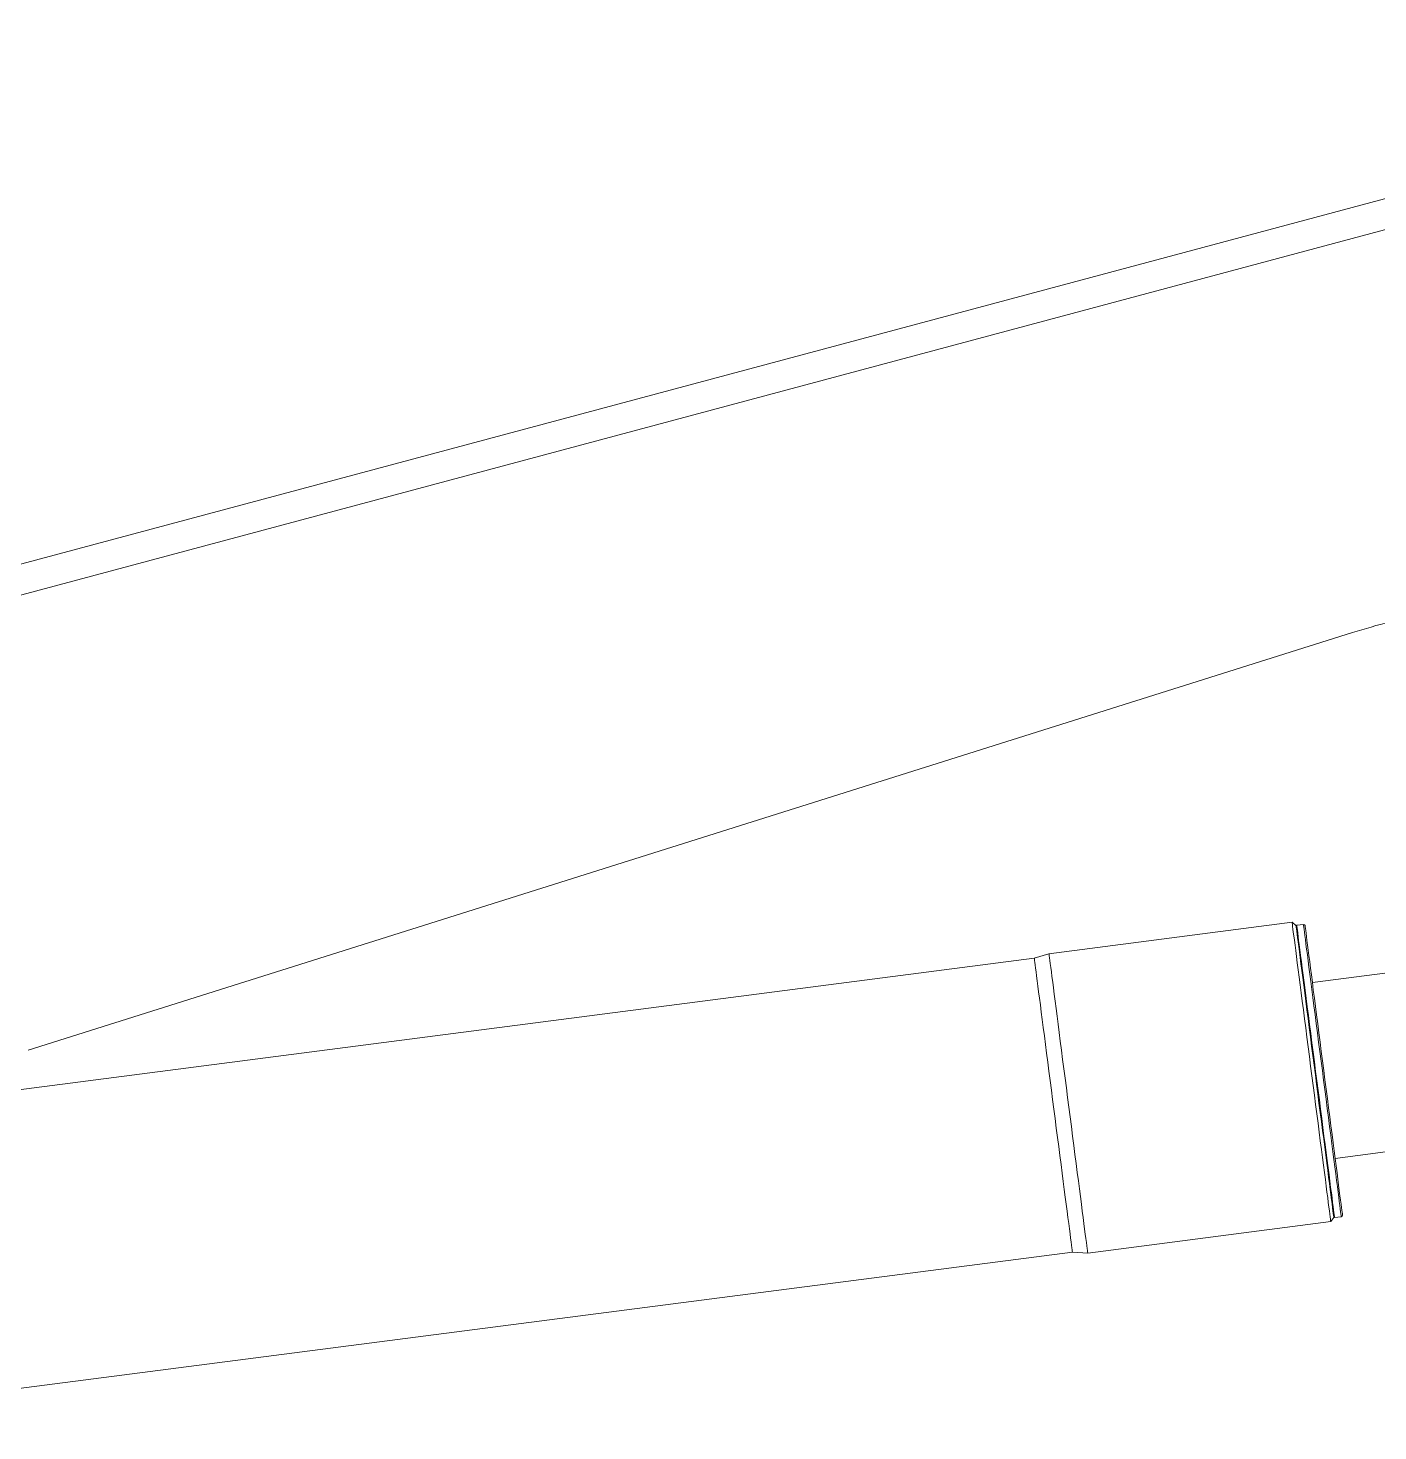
# Model space of a CAD drawing. Header units: millimetres. Extents: x 157 to 416, y 629 to 713.
# Drawn here: x 182.66 to 197.86, y 692.39 to 708.2 of the extents above; entities that cross this region are included whole.
import ezdxf

# ---------------------------------------------------------------- set-up
doc = ezdxf.new("R2010")
doc.units = ezdxf.units.MM

msp = doc.modelspace()

# ---------------------------------------------------------------- linework, layer by layer
at = {"color": 7, "linetype": 'Continuous', "lineweight": 15}
for p, q in [((164.707, 697.373), (205.107, 708.198)), ((164.488, 696.962), (205.558, 707.967)), ((197.576, 701.387), (182.659, 696.684)), ((211.119, 699.258), (197.122, 697.447)), ((196.894, 698.124), (194.156, 697.769)), ((196.938, 698.089), (196.894, 698.124)), ((197.022, 698.1), (196.946, 698.09)), ((194.156, 697.769), (193.991, 697.718)), ((193.991, 697.718), (181.117, 696.052)), ((197.379, 695.464), (211.623, 697.307)), ((197.33, 694.752), (197.364, 694.797)), ((197.372, 694.798), (197.448, 694.807)), ((194.593, 694.398), (197.33, 694.752)), ((178.87, 692.394), (194.42, 694.406)), ((194.42, 694.406), (194.593, 694.398))]:
    msp.add_line(p, q, dxfattribs=at)
at = {"color": 7, "linetype": 'Continuous', "lineweight": 15, "flags": 128}
for points in [[(196.894, 698.124), (196.894, 698.122), (196.895, 698.114), (196.897, 698.099), (196.9, 698.077), (196.903, 698.048), (196.908, 698.012), (196.913, 697.97), (196.92, 697.921), (196.927, 697.866), (196.935, 697.806), (196.943, 697.739), (196.953, 697.667), (196.963, 697.589), (196.973, 697.507), (196.984, 697.421), (196.996, 697.33), (197.008, 697.236), (197.021, 697.138), (197.034, 697.037), (197.047, 696.934), (197.061, 696.828), (197.075, 696.721), (197.089, 696.613), (197.103, 696.504), (197.117, 696.395), (197.131, 696.286), (197.145, 696.178), (197.159, 696.071), (197.173, 695.965), (197.186, 695.861)], [(196.938, 698.089), (196.938, 698.089), (196.939, 698.083), (196.941, 698.07), (196.943, 698.05), (196.947, 698.023), (196.951, 697.99), (196.956, 697.95), (196.962, 697.903), (196.969, 697.85), (196.977, 697.791), (196.985, 697.727), (196.994, 697.657), (197.004, 697.581), (197.014, 697.501), (197.025, 697.416), (197.037, 697.327), (197.049, 697.235), (197.061, 697.139), (197.074, 697.039), (197.087, 696.938), (197.101, 696.834), (197.114, 696.729), (197.128, 696.622), (197.142, 696.515), (197.156, 696.407), (197.17, 696.299), (197.184, 696.192), (197.197, 696.086), (197.211, 695.982), (197.224, 695.88)], [(197.251, 696.456), (197.237, 696.562), (197.223, 696.668), (197.209, 696.774), (197.196, 696.878), (197.183, 696.98), (197.17, 697.08), (197.157, 697.177), (197.145, 697.271), (197.133, 697.361), (197.122, 697.448), (197.111, 697.531), (197.101, 697.609), (197.092, 697.681), (197.083, 697.749), (197.075, 697.811), (197.068, 697.868), (197.061, 697.918), (197.056, 697.962), (197.051, 698), (197.047, 698.03), (197.044, 698.055), (197.041, 698.072), (197.04, 698.083), (197.04, 698.086)], [(194.156, 697.769), (194.157, 697.768), (194.158, 697.76), (194.16, 697.745), (194.162, 697.723), (194.166, 697.694), (194.171, 697.658), (194.176, 697.616), (194.183, 697.567), (194.19, 697.512), (194.198, 697.451), (194.206, 697.385), (194.215, 697.313), (194.225, 697.235), (194.236, 697.153), (194.247, 697.067), (194.259, 696.976), (194.271, 696.881), (194.284, 696.784), (194.297, 696.683), (194.31, 696.58), (194.324, 696.474), (194.338, 696.367), (194.352, 696.259), (194.366, 696.15), (194.38, 696.041), (194.394, 695.932), (194.408, 695.824), (194.422, 695.716), (194.436, 695.611), (194.449, 695.507)], [(193.991, 697.718), (193.992, 697.716), (193.993, 697.709), (193.995, 697.694), (193.997, 697.672), (194.001, 697.644), (194.006, 697.609), (194.011, 697.567), (194.017, 697.519), (194.024, 697.465), (194.032, 697.405), (194.04, 697.34), (194.05, 697.269), (194.059, 697.193), (194.07, 697.113), (194.081, 697.027), (194.092, 696.938), (194.104, 696.846), (194.117, 696.749), (194.13, 696.651), (194.143, 696.549), (194.156, 696.446), (194.17, 696.341), (194.183, 696.234), (194.197, 696.127), (194.211, 696.02), (194.225, 695.913), (194.239, 695.806), (194.252, 695.701), (194.266, 695.597), (194.279, 695.495)], [(197.461, 694.825), (197.461, 694.829), (197.46, 694.839), (197.457, 694.857), (197.454, 694.881), (197.45, 694.912), (197.445, 694.949), (197.44, 694.993), (197.433, 695.044), (197.426, 695.1), (197.418, 695.162), (197.409, 695.23), (197.4, 695.303), (197.39, 695.381), (197.379, 695.463), (197.368, 695.55), (197.356, 695.64), (197.344, 695.735), (197.331, 695.832), (197.318, 695.932), (197.305, 696.034), (197.292, 696.138), (197.278, 696.243), (197.264, 696.349), (197.251, 696.456)], [(197.224, 695.88), (197.237, 695.78), (197.25, 695.683), (197.262, 695.589), (197.274, 695.499), (197.285, 695.412), (197.295, 695.331), (197.305, 695.254), (197.315, 695.182), (197.323, 695.115), (197.331, 695.054), (197.338, 694.999), (197.344, 694.951), (197.35, 694.908), (197.354, 694.873), (197.358, 694.844), (197.361, 694.822), (197.363, 694.806), (197.364, 694.798), (197.364, 694.797)], [(197.186, 695.861), (197.199, 695.76), (197.212, 695.661), (197.224, 695.566), (197.236, 695.474), (197.248, 695.387), (197.258, 695.304), (197.269, 695.225), (197.278, 695.152), (197.287, 695.084), (197.295, 695.022), (197.302, 694.966), (197.309, 694.916), (197.314, 694.872), (197.319, 694.835), (197.323, 694.804), (197.326, 694.781), (197.328, 694.764), (197.329, 694.754), (197.33, 694.752)], [(194.279, 695.495), (194.292, 695.396), (194.304, 695.299), (194.317, 695.205), (194.328, 695.115), (194.339, 695.029), (194.35, 694.948), (194.36, 694.871), (194.369, 694.799), (194.378, 694.732), (194.386, 694.671), (194.393, 694.616), (194.399, 694.566), (194.405, 694.523), (194.409, 694.487), (194.413, 694.457), (194.416, 694.434), (194.418, 694.418), (194.42, 694.408), (194.42, 694.406)], [(194.449, 695.507), (194.462, 695.406), (194.475, 695.307), (194.487, 695.212), (194.499, 695.12), (194.51, 695.033), (194.521, 694.95), (194.531, 694.871), (194.541, 694.798), (194.55, 694.73), (194.558, 694.668), (194.565, 694.611), (194.571, 694.561), (194.577, 694.518), (194.582, 694.48), (194.586, 694.45), (194.589, 694.426), (194.591, 694.41), (194.592, 694.4), (194.593, 694.398)]]:
    msp.add_lwpolyline(points, dxfattribs=at)
at = {"color": 8, "linetype": 'Continuous', "lineweight": 15, "flags": 128}
for points in [[(197.159, 696.444), (197.145, 696.552), (197.131, 696.659), (197.118, 696.765), (197.104, 696.87), (197.091, 696.973), (197.078, 697.074), (197.065, 697.172), (197.053, 697.267), (197.041, 697.358), (197.03, 697.446), (197.019, 697.529), (197.009, 697.608), (196.999, 697.682), (196.99, 697.75), (196.982, 697.813), (196.975, 697.87), (196.968, 697.92), (196.962, 697.965), (196.958, 698.003), (196.954, 698.034), (196.95, 698.058), (196.948, 698.076), (196.947, 698.087), (196.946, 698.09)], [(197.235, 696.454), (197.221, 696.561), (197.207, 696.668), (197.193, 696.775), (197.18, 696.88), (197.166, 696.983), (197.153, 697.084), (197.14, 697.182), (197.128, 697.277), (197.116, 697.368), (197.105, 697.456), (197.094, 697.539), (197.084, 697.618), (197.075, 697.691), (197.066, 697.76), (197.058, 697.822), (197.05, 697.879), (197.044, 697.93), (197.038, 697.975), (197.033, 698.012), (197.029, 698.044), (197.026, 698.068), (197.023, 698.086), (197.022, 698.096), (197.022, 698.1)], [(197.372, 694.798), (197.372, 694.801), (197.37, 694.812), (197.368, 694.829), (197.365, 694.854), (197.361, 694.885), (197.356, 694.923), (197.35, 694.967), (197.344, 695.018), (197.336, 695.075), (197.328, 695.138), (197.319, 695.206), (197.31, 695.28), (197.3, 695.358), (197.289, 695.442), (197.278, 695.529), (197.266, 695.621), (197.253, 695.716), (197.241, 695.814), (197.228, 695.915), (197.214, 696.018), (197.201, 696.123), (197.187, 696.229), (197.173, 696.336), (197.159, 696.444)], [(197.448, 694.807), (197.447, 694.811), (197.446, 694.821), (197.444, 694.839), (197.44, 694.863), (197.436, 694.895), (197.431, 694.933), (197.426, 694.977), (197.419, 695.028), (197.412, 695.085), (197.404, 695.148), (197.395, 695.216), (197.385, 695.289), (197.375, 695.368), (197.364, 695.451), (197.353, 695.539), (197.341, 695.63), (197.329, 695.725), (197.316, 695.824), (197.303, 695.924), (197.29, 696.027), (197.276, 696.132), (197.262, 696.239), (197.249, 696.346), (197.235, 696.454)]]:
    msp.add_lwpolyline(points, dxfattribs=at)
at = {"color": 7, "linetype": 'Continuous', "lineweight": 15}
for centre, radius, start, end in [((200.583, 691.85), 10, 102.4997, 107.4997), ((196.947, 698.082), 0.008, 97.3718, 187.3718), ((197.024, 698.084), 0.016, 7.3718, 97.3718), ((197.371, 694.805), 0.008, 187.3718, 277.3718), ((197.446, 694.823), 0.016, 277.3718, 7.3718)]:
    msp.add_arc(centre, radius, start, end, dxfattribs=at)

doc.saveas('drawing.dxf')
